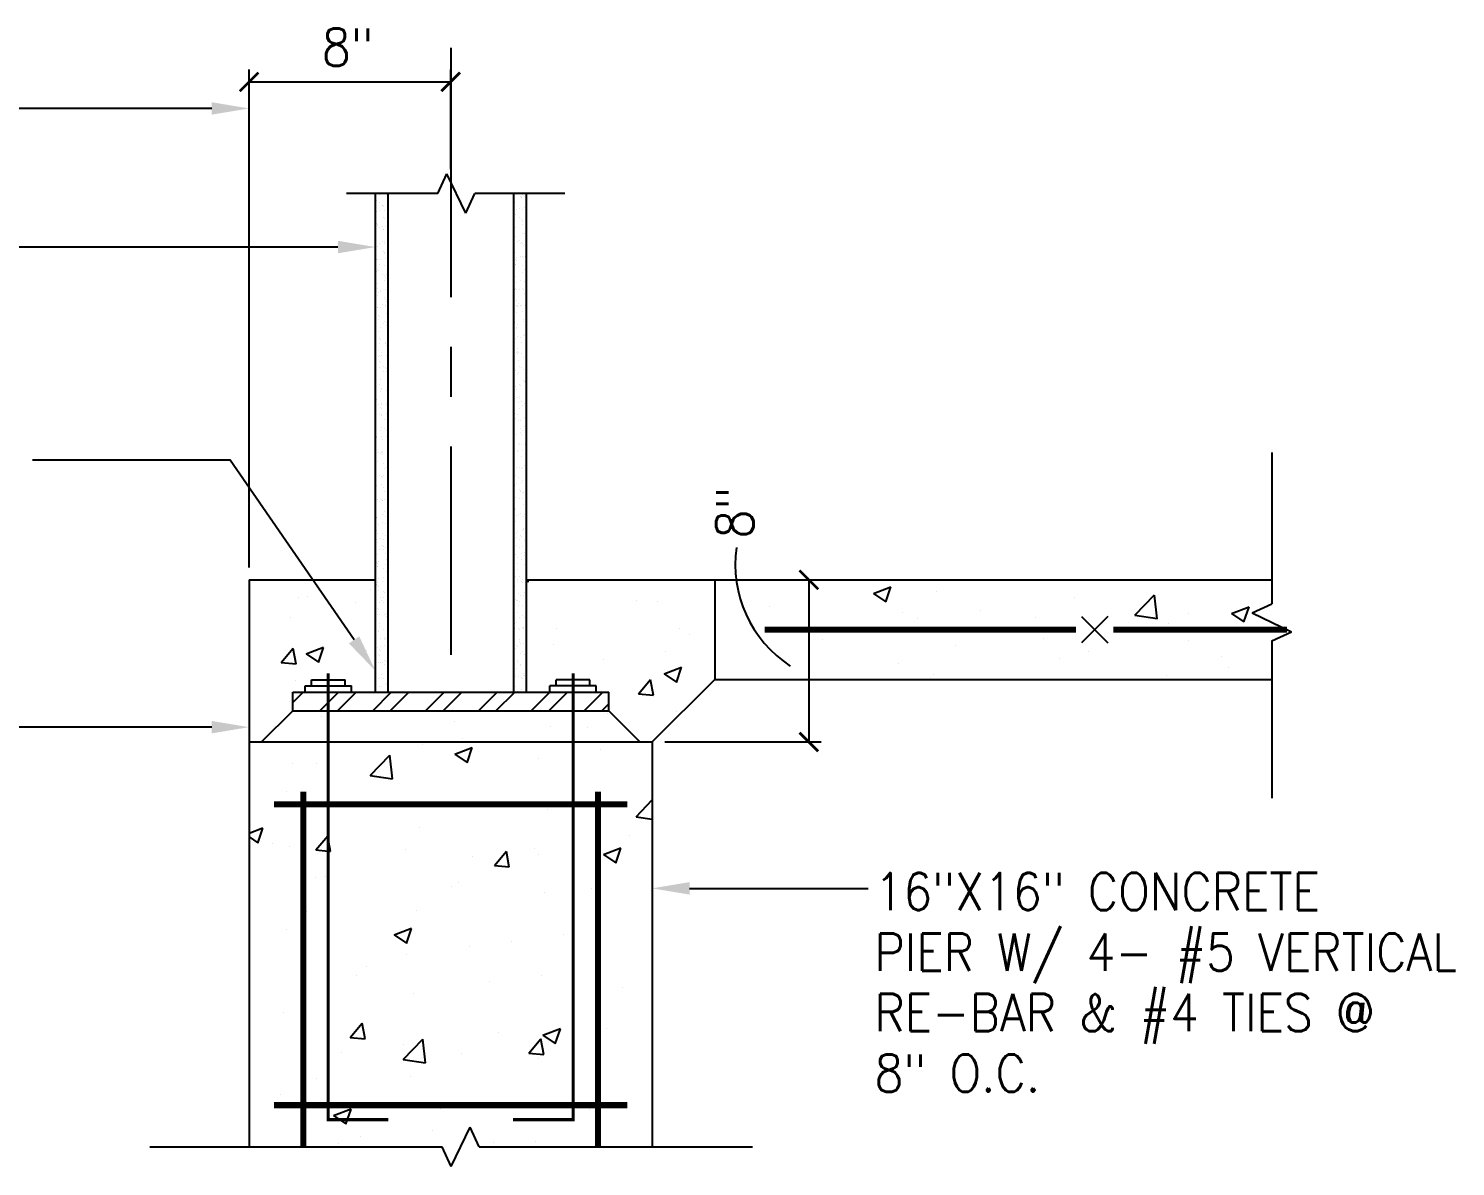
# Model space of a CAD drawing. Extents: x 10 to 698, y 9 to 300.
# Drawn here: x 496.615 to 500.195, y 16.319 to 19.173 of the extents above; entities that cross this region are included whole.
import ezdxf

# ---------------------------------------------------------------- set-up
doc = ezdxf.new("R2010")
doc.units = 0
doc.header["$LTSCALE"] = 0.5
doc.header["$MEASUREMENT"] = 0
doc.linetypes.add('CENTER', pattern=[2, 1.25, -0.25, 0.25, -0.25])
doc.layers.get('0').update_dxf_attribs({"linetype": 'CONTINUOUS'})
doc.layers.get('DEFPOINTS').update_dxf_attribs({"linetype": 'CONTINUOUS'})
for name, color, linetype in [('A-ANNO-DIMS', 7, 'CONTINUOUS'), ('A-ANNO-NOTE', 7, 'CONTINUOUS'), ('A-ANNO-NOTE-FINE', 8, 'CONTINUOUS'), ('A-ANNO-SYMB', 7, 'CONTINUOUS'), ('A-DETL-MBND', 2, 'CONTINUOUS'), ('A-DETL-MCUT', 2, 'CONTINUOUS'), ('A-DETL-PATT', 8, 'CONTINUOUS')]:
    doc.layers.add(name, color=color, linetype=linetype)
doc.styles.add('NOTE', font='romans.shx', dxfattribs={"width": 0.9})
doc.dimstyles.new('A1-1', dxfattribs={"dimtxt": 0.09375, "dimasz": 0.046875, "dimexe": 0.03125, "dimexo": 0.03125, "dimgap": 0.03125, "dimtad": 1, "dimdec": 8, "dimzin": 3, "dimdsep": 46, "dimlunit": 4, "dimtxsty": 'Standard', "dimblk1": 'ARCHTICK', "dimblk2": 'ARCHTICK', "dimsah": 1, "dimcen": 0.09375, "dimclrd": 256, "dimclre": 256, "dimclrt": 256, "dimadec": 0, "dimazin": 0, "dimtfac": 1, "dimtdec": 8, "dimtmove": 2, "dimatfit": 3, "dimldrblk": 'ARCHTICK', "dimfxl": 0, "dimtolj": 1, "dimtzin": 3, "dimarcsym": 0})

# ---------------------------------------------------------------- blocks, each defined once
blk = doc.blocks.new('*X332')
at = {"color": 0}
for p, q in [((497.278, 17.4819), (497.3046, 17.5084)), ((497.3673, 17.4828), (497.3929, 17.5084)), ((497.3903, 17.4615), (497.4371, 17.5084)), ((497.4787, 17.4615), (497.5255, 17.5084)), ((497.5228, 17.4615), (497.5697, 17.5084)), ((497.6112, 17.4615), (497.6581, 17.5084)), ((497.6744, 17.4805), (497.7023, 17.5084)), ((497.7438, 17.4615), (497.7907, 17.5084)), ((497.788, 17.4615), (497.8349, 17.5084)), ((497.8764, 17.4615), (497.9233, 17.5084)), ((497.9206, 17.4615), (497.9675, 17.5084)), ((498.009, 17.4615), (498.0559, 17.5084)), ((497.3461, 17.4615), (497.3673, 17.4828)), ((497.6554, 17.4615), (497.6744, 17.4805)), ((498.0532, 17.4615), (498.0707, 17.4791))]:
    blk.add_line(p, q, dxfattribs=at)
blk = doc.blocks.new('*X331')
at = {"color": 0}
for p, q in [((497.8679, 17.7846), (497.8698, 17.7902)), ((497.4743, 17.7658), (497.4743, 17.7658)), ((497.8634, 17.7881), (497.8679, 17.785)), ((498.735, 17.7559), (498.7788, 17.7727)), ((498.735, 17.7559), (498.7661, 17.7349)), ((498.7661, 17.7346), (498.7788, 17.7723)), ((498.8928, 17.76), (498.8928, 17.76)), ((497.2937, 17.7463), (497.2937, 17.7463)), ((497.3146, 17.7489), (497.3146, 17.7489)), ((497.4345, 17.7322), (497.4345, 17.7322)), ((498.1415, 17.7376), (498.1415, 17.7376)), ((498.1934, 17.7368), (498.1934, 17.7368)), ((498.4752, 17.7235), (498.4752, 17.7235)), ((499.239, 17.7449), (499.239, 17.7449)), ((499.3909, 17.7015), (499.4396, 17.7523)), ((499.4465, 17.6926), (499.4396, 17.7519)), ((499.6332, 17.7059), (499.677, 17.7227)), ((499.6643, 17.6845), (499.677, 17.7223)), ((497.2724, 17.696), (497.2724, 17.696)), ((498.5719, 17.716), (498.5719, 17.716)), ((498.8088, 17.7094), (498.8088, 17.7094)), ((498.8459, 17.6931), (498.8459, 17.6931)), ((499.0023, 17.7137), (499.0023, 17.7137)), ((499.1424, 17.6954), (499.1424, 17.6954)), ((499.3909, 17.7015), (499.4465, 17.6929)), ((499.5255, 17.7058), (499.5255, 17.7058)), ((499.6332, 17.7059), (499.6643, 17.6849)), ((497.9397, 17.6678), (497.9397, 17.6678)), ((498.2473, 17.6691), (498.2473, 17.6691)), ((498.2733, 17.6537), (498.2733, 17.6537)), ((499.4761, 17.6813), (499.4761, 17.6813)), ((497.249, 17.5827), (497.2792, 17.6186)), ((497.2864, 17.579), (497.2792, 17.6182)), ((497.3117, 17.6044), (497.3554, 17.6212)), ((497.3428, 17.583), (497.3555, 17.6208)), ((497.4644, 17.6117), (497.4644, 17.6117)), ((497.9316, 17.6291), (497.9316, 17.6291)), ((498.2144, 17.61), (498.2144, 17.61)), ((498.4511, 17.6412), (498.4511, 17.6412)), ((498.6069, 17.6396), (498.6069, 17.6396)), ((498.9406, 17.6255), (498.9406, 17.6255)), ((499.161, 17.6432), (499.161, 17.6432)), ((499.2742, 17.6114), (499.2742, 17.6114)), ((499.5255, 17.6388), (499.5255, 17.6388)), ((497.249, 17.5827), (497.2864, 17.5794)), ((497.3117, 17.6044), (497.3428, 17.5834)), ((498.058, 17.5894), (498.058, 17.5894)), ((498.7965, 17.5806), (498.7965, 17.5806)), ((499.2009, 17.592), (499.2009, 17.592)), ((499.6079, 17.5973), (499.6079, 17.5973)), ((498.1456, 17.5042), (498.1757, 17.5401)), ((498.183, 17.5006), (498.1757, 17.5397)), ((498.2099, 17.5543), (498.2537, 17.5711)), ((498.2099, 17.5543), (498.241, 17.5334)), ((498.241, 17.533), (498.2537, 17.5707)), ((498.8852, 17.552), (498.8852, 17.552)), ((499.4693, 17.5504), (499.4693, 17.5504)), ((499.6258, 17.571), (499.6258, 17.571)), ((497.2861, 17.5383), (497.2861, 17.5383)), ((498.1456, 17.5042), (498.183, 17.5009)), ((497.2701, 17.4857), (497.2701, 17.4857)), ((497.3499, 17.4481), (497.3499, 17.4481)), ((497.6835, 17.434), (497.6835, 17.434)), ((498.0676, 17.4555), (498.0676, 17.4555)), ((498.2397, 17.4611), (498.2397, 17.4611)), ((497.924, 17.4211), (497.924, 17.4211)), ((498.0172, 17.4199), (498.0172, 17.4199)), ((497.6031, 17.3771), (497.6031, 17.3771)), ((497.6848, 17.3528), (497.7285, 17.3695)), ((497.7031, 17.3929), (497.7031, 17.3929)), ((497.7159, 17.3314), (497.7285, 17.3692)), ((498.05, 17.3635), (498.05, 17.3635)), ((497.2785, 17.3302), (497.2785, 17.3302)), ((497.3386, 17.3304), (497.3386, 17.3304)), ((497.4727, 17.2996), (497.5214, 17.3503)), ((497.5283, 17.2907), (497.5214, 17.35)), ((497.6848, 17.3528), (497.7158, 17.3318)), ((497.8936, 17.3429), (497.8936, 17.3429)), ((497.4727, 17.2996), (497.5283, 17.291)), ((497.4988, 17.2909), (497.4988, 17.2909)), ((497.2621, 17.2598), (497.2621, 17.2598)), ((498.1397, 17.1961), (498.1801, 17.2382)), ((497.9164, 17.213), (497.9164, 17.213)), ((498.1397, 17.1961), (498.1801, 17.1899)), ((497.1686, 17.1546), (497.2034, 17.168)), ((497.1686, 17.1451), (497.1907, 17.1302)), ((497.1907, 17.1298), (497.2034, 17.1676)), ((497.3358, 17.1125), (497.3659, 17.1484)), ((497.3673, 17.1405), (497.3659, 17.1481)), ((497.5955, 17.169), (497.5955, 17.169)), ((498.1223, 17.1482), (498.1223, 17.1482)), ((497.2282, 17.1288), (497.2282, 17.1288)), ((497.2709, 17.1221), (497.2709, 17.1221)), ((497.3358, 17.1125), (497.3673, 17.1098)), ((497.3731, 17.1089), (497.3673, 17.1405)), ((497.3673, 17.1098), (497.3731, 17.1093)), ((497.5618, 17.1147), (497.5618, 17.1147)), ((497.784, 17.0733), (497.8142, 17.1092)), ((497.8856, 17.117), (497.8856, 17.117)), ((498.0578, 17.1011), (498.1016, 17.1179)), ((498.0889, 17.0798), (498.1016, 17.1175)), ((497.7291, 17.0964), (497.7291, 17.0964)), ((497.784, 17.0733), (497.8214, 17.07)), ((497.8214, 17.0697), (497.8142, 17.1088)), ((497.8955, 17.1006), (497.8955, 17.1006)), ((498.0418, 17.0826), (498.0418, 17.0826)), ((498.0578, 17.1011), (498.0889, 17.0801)), ((497.3344, 17.0444), (497.3344, 17.0444)), ((497.36, 17.0448), (497.36, 17.0448)), ((497.6773, 17.02), (497.6773, 17.02)), ((497.6936, 17.0307), (497.6936, 17.0307)), ((497.9088, 17.005), (497.9088, 17.005)), ((498.0273, 17.0166), (498.0273, 17.0166)), ((497.3128, 16.9575), (497.3128, 16.9575)), ((497.5879, 16.961), (497.5879, 16.961)), ((497.2633, 16.9141), (497.2633, 16.9141)), ((497.5327, 16.8995), (497.5764, 16.9163)), ((497.5327, 16.8995), (497.5638, 16.8786)), ((497.5638, 16.8782), (497.5765, 16.9159)), ((497.9579, 16.9016), (497.9579, 16.9016)), ((497.7212, 16.8705), (497.7212, 16.8705)), ((497.827, 16.8828), (497.827, 16.8828)), ((497.5647, 16.8499), (497.5647, 16.8499)), ((497.17, 16.7979), (497.17, 16.7979)), ((497.4375, 16.797), (497.4375, 16.797)), ((497.4625, 16.8202), (497.4625, 16.8202)), ((497.9012, 16.7969), (497.9012, 16.7969)), ((497.5803, 16.7529), (497.5803, 16.7529)), ((497.7711, 16.7829), (497.7711, 16.7829)), ((498.1048, 16.7688), (498.1048, 16.7688)), ((497.2557, 16.706), (497.2557, 16.706)), ((497.4225, 16.6424), (497.4526, 16.6783)), ((497.4598, 16.6388), (497.4526, 16.6779)), ((497.7935, 16.6551), (497.7935, 16.6551)), ((497.9057, 16.6479), (497.9495, 16.6647)), ((497.9057, 16.6479), (497.9368, 16.6269)), ((497.9368, 16.6265), (497.9495, 16.6643)), ((498.0657, 16.6641), (498.0657, 16.6641)), ((497.4225, 16.6424), (497.4598, 16.6391)), ((497.5555, 16.5873), (497.6042, 16.6381)), ((497.5568, 16.624), (497.5568, 16.624)), ((497.6111, 16.5784), (497.6042, 16.6377)), ((497.8708, 16.6032), (497.9009, 16.6391)), ((497.9081, 16.5995), (497.9009, 16.6387)), ((497.4003, 16.6034), (497.4003, 16.6034)), ((497.5555, 16.5873), (497.6111, 16.5787)), ((497.7012, 16.6015), (497.7012, 16.6015)), ((497.8708, 16.6032), (497.9081, 16.5999)), ((497.8936, 16.5888), (497.8936, 16.5888)), ((497.3367, 16.539), (497.3367, 16.539)), ((497.5727, 16.5448), (497.5727, 16.5448)), ((497.2481, 16.498), (497.2481, 16.498)), ((497.3158, 16.4776), (497.3158, 16.4776)), ((497.3806, 16.4463), (497.4244, 16.4631)), ((497.3806, 16.4463), (497.4117, 16.4253)), ((497.4117, 16.425), (497.4244, 16.4627)), ((497.6494, 16.4635), (497.6494, 16.4635)), ((497.9831, 16.4494), (497.9831, 16.4494)), ((498.0238, 16.4606), (498.0238, 16.4606)), ((497.4476, 16.3937), (497.4476, 16.3937)), ((497.6291, 16.4086), (497.6291, 16.4086)), ((497.3923, 16.3775), (497.3923, 16.3775)), ((497.7812, 16.3796), (497.7812, 16.3796)), ((497.886, 16.3808), (497.886, 16.3808))]:
    blk.add_line(p, q, dxfattribs=at)
blk = doc.blocks.new('_ARCHTICK')
at = {"color": 0, "linetype": 'ByBlock'}
blk.add_lwpolyline([(-0.5, -0.5, 0.15, 0.15, 0), (0.5, 0.5, 0.15, 0.15, 0)], format="xyseb", dxfattribs=at)
blk = doc.blocks.new('*D13')
at = {"linetype": 'ByBlock'}
for p, q in [((497.0593, 17.8214), (497.0593, 19.0704)), ((497.565, 18.8203), (497.565, 19.0704)), ((497.0593, 19.0392), (497.565, 19.0392))]:
    blk.add_line(p, q, dxfattribs=at)
at = {"layer": 'DEFPOINTS', "color": 0, "linetype": 'ByBlock'}
for p in [(497.565, 19.0392), (497.565, 18.789), (497.0593, 17.7902)]:
    blk.add_point(p, dxfattribs=at)
at = {"linetype": 'ByBlock', "xscale": 0.046875, "yscale": 0.046875, "zscale": 0.046875, "rotation": 180}
blk.add_blockref('_ARCHTICK', (497.0593, 19.0392), dxfattribs=at)
at = {"linetype": 'ByBlock', "xscale": 0.046875, "yscale": 0.046875, "zscale": 0.046875}
blk.add_blockref('_ARCHTICK', (497.565, 19.0392), dxfattribs=at)
at = {"linetype": 'ByBlock', "style": 'NOTE', "width": 0.9}
blk.add_text('8"', height=0.09375, dxfattribs=at).set_placement((497.2418, 19.0793))
blk = doc.blocks.new('*D14')
at = {"linetype": 'ByBlock'}
for p, q in [((498.2587, 17.7902), (498.4946, 17.7902)), ((498.4634, 17.7902), (498.4634, 17.3834)), ((498.1019, 17.3834), (498.4946, 17.3834))]:
    blk.add_line(p, q, dxfattribs=at)
at = {"layer": 'DEFPOINTS', "color": 0, "linetype": 'ByBlock'}
for p in [(498.2275, 17.7902), (498.0707, 17.3834), (498.4634, 17.3834)]:
    blk.add_point(p, dxfattribs=at)
at = {"linetype": 'ByBlock', "xscale": 0.046875, "yscale": 0.046875, "zscale": 0.046875}
for p, rotation in [((498.4634, 17.7902), 90), ((498.4634, 17.3834), 270)]:
    blk.add_blockref('_ARCHTICK', p, dxfattribs=dict(at, rotation=rotation))
at = {"linetype": 'ByBlock', "style": 'NOTE', "width": 0.9}
blk.add_text('8"', height=0.09375, rotation=90, dxfattribs=at).set_placement((498.3243, 17.8939))
blk = doc.blocks.new('*X262')
at = {"color": 0}
for p, q in [((497.495, 18.756), (497.495, 18.756)), ((497.5033, 18.759), (497.5033, 18.759)), ((497.513, 18.7561), (497.513, 18.7561)), ((497.5163, 18.7588), (497.5163, 18.7588)), ((497.8536, 18.7567), (497.8536, 18.7567)), ((497.4882, 18.7424), (497.4882, 18.7424)), ((497.4947, 18.7367), (497.4947, 18.7367)), ((497.5037, 18.7282), (497.5037, 18.7282)), ((497.5043, 18.7289), (497.5043, 18.7289)), ((497.5066, 18.7255), (497.5066, 18.7255)), ((497.8353, 18.7373), (497.8353, 18.7373)), ((497.8395, 18.7204), (497.8395, 18.7204)), ((497.8476, 18.7215), (497.8476, 18.7215)), ((497.8496, 18.7518), (497.8496, 18.7518)), ((497.8524, 18.7491), (497.8524, 18.7491)), ((497.8525, 18.7491), (497.8525, 18.7491)), ((497.8602, 18.7525), (497.8602, 18.7525)), ((497.8603, 18.7232), (497.8603, 18.7232)), ((497.4886, 18.7147), (497.4886, 18.7147)), ((497.4888, 18.6851), (497.4888, 18.6851)), ((497.4967, 18.7158), (497.4967, 18.7158)), ((497.5053, 18.6987), (497.5053, 18.6987)), ((497.5073, 18.6976), (497.5073, 18.6976)), ((497.5094, 18.7174), (497.5094, 18.7174)), ((497.8323, 18.7028), (497.8323, 18.7028)), ((497.8347, 18.7087), (497.8347, 18.7087)), ((497.8375, 18.7061), (497.8375, 18.7061)), ((497.8479, 18.6982), (497.8479, 18.6982)), ((497.8511, 18.6936), (497.8511, 18.6936)), ((497.8534, 18.7189), (497.8534, 18.7189)), ((497.8544, 18.6888), (497.8544, 18.6888)), ((497.4861, 18.6532), (497.4861, 18.6532)), ((497.4896, 18.6778), (497.4896, 18.6778)), ((497.4917, 18.6825), (497.4917, 18.6825)), ((497.4962, 18.6736), (497.4962, 18.6736)), ((497.503, 18.6761), (497.503, 18.6761)), ((497.5053, 18.67), (497.5053, 18.67)), ((497.5063, 18.6686), (497.5063, 18.6686)), ((497.5111, 18.6772), (497.5111, 18.6772)), ((497.8327, 18.6791), (497.8327, 18.6791)), ((497.8333, 18.6727), (497.8333, 18.6727)), ((497.8362, 18.6506), (497.8362, 18.6506)), ((497.8368, 18.6742), (497.8368, 18.6742)), ((497.8539, 18.6819), (497.8539, 18.6819)), ((497.8553, 18.6587), (497.8553, 18.6587)), ((497.8605, 18.6591), (497.8605, 18.6591)), ((497.862, 18.6829), (497.862, 18.6829)), ((497.4871, 18.6231), (497.4871, 18.6231)), ((497.4903, 18.627), (497.4903, 18.627)), ((497.4962, 18.6348), (497.4962, 18.6348)), ((497.5022, 18.6386), (497.5022, 18.6386)), ((497.5059, 18.6127), (497.5059, 18.6127)), ((497.5073, 18.6385), (497.5073, 18.6385)), ((497.5088, 18.6344), (497.5088, 18.6344)), ((497.8343, 18.6426), (497.8343, 18.6426)), ((497.8344, 18.6388), (497.8344, 18.6388)), ((497.8353, 18.6125), (497.8353, 18.6125)), ((497.8428, 18.6393), (497.8428, 18.6393)), ((497.8471, 18.6405), (497.8471, 18.6405)), ((497.8494, 18.6351), (497.8494, 18.6351)), ((497.8517, 18.6363), (497.8517, 18.6363)), ((497.8546, 18.6337), (497.8546, 18.6337)), ((497.8563, 18.6286), (497.8563, 18.6286)), ((497.4881, 18.593), (497.4881, 18.593)), ((497.4898, 18.5935), (497.4898, 18.5935)), ((497.4965, 18.5801), (497.4965, 18.5801)), ((497.4979, 18.5945), (497.4979, 18.5945)), ((497.5082, 18.6084), (497.5082, 18.6084)), ((497.5087, 18.6101), (497.5087, 18.6101)), ((497.5092, 18.5783), (497.5092, 18.5783)), ((497.5106, 18.5962), (497.5106, 18.5962)), ((497.5148, 18.5995), (497.5148, 18.5995)), ((497.8362, 18.5823), (497.8362, 18.5823)), ((497.8368, 18.5932), (497.8368, 18.5932)), ((497.8371, 18.5807), (497.8371, 18.5807)), ((497.8397, 18.5906), (497.8397, 18.5906)), ((497.8406, 18.5992), (497.8406, 18.5992)), ((497.8488, 18.6003), (497.8488, 18.6003)), ((497.8533, 18.5781), (497.8533, 18.5781)), ((497.8554, 18.6001), (497.8554, 18.6001)), ((497.8573, 18.5985), (497.8573, 18.5985)), ((497.8615, 18.602), (497.8615, 18.602)), ((497.862, 18.5959), (497.862, 18.5959)), ((497.4854, 18.5561), (497.4854, 18.5561)), ((497.4891, 18.5629), (497.4891, 18.5629)), ((497.4909, 18.5696), (497.4909, 18.5696)), ((497.4938, 18.567), (497.4938, 18.567)), ((497.5042, 18.5549), (497.5042, 18.5549)), ((497.5074, 18.5546), (497.5074, 18.5546)), ((497.5091, 18.541), (497.5091, 18.541)), ((497.5102, 18.5482), (497.5102, 18.5482)), ((497.5123, 18.556), (497.5123, 18.556)), ((497.8338, 18.5579), (497.8338, 18.5579)), ((497.8372, 18.5522), (497.8372, 18.5522)), ((497.8497, 18.5416), (497.8497, 18.5416)), ((497.855, 18.5607), (497.855, 18.5607)), ((497.8583, 18.5684), (497.8583, 18.5684)), ((497.8632, 18.5617), (497.8632, 18.5617)), ((497.4901, 18.5328), (497.4901, 18.5328)), ((497.4914, 18.5212), (497.4914, 18.5212)), ((497.4924, 18.5115), (497.4924, 18.5115)), ((497.4974, 18.5136), (497.4974, 18.5136)), ((497.498, 18.517), (497.498, 18.517)), ((497.5112, 18.5181), (497.5112, 18.5181)), ((497.8355, 18.5176), (497.8355, 18.5176)), ((497.8382, 18.5221), (497.8382, 18.5221)), ((497.8383, 18.5351), (497.8383, 18.5351)), ((497.8386, 18.5176), (497.8386, 18.5176)), ((497.8482, 18.5193), (497.8482, 18.5193)), ((497.8539, 18.5208), (497.8539, 18.5208)), ((497.8568, 18.5182), (497.8568, 18.5182)), ((497.8593, 18.5383), (497.8593, 18.5383)), ((497.8603, 18.5082), (497.8603, 18.5082)), ((497.4909, 18.4723), (497.4909, 18.4723)), ((497.4911, 18.5026), (497.4911, 18.5026)), ((497.492, 18.4725), (497.492, 18.4725)), ((497.4991, 18.4733), (497.4991, 18.4733)), ((497.504, 18.482), (497.504, 18.482)), ((497.508, 18.4972), (497.508, 18.4972)), ((497.5106, 18.4778), (497.5106, 18.4778)), ((497.5109, 18.4946), (497.5109, 18.4946)), ((497.5118, 18.475), (497.5118, 18.475)), ((497.5122, 18.488), (497.5122, 18.488)), ((497.8389, 18.4778), (497.8389, 18.4778)), ((497.8392, 18.492), (497.8392, 18.492)), ((497.8418, 18.478), (497.8418, 18.478)), ((497.8418, 18.4751), (497.8418, 18.4751)), ((497.8446, 18.4827), (497.8446, 18.4827)), ((497.8499, 18.4791), (497.8499, 18.4791)), ((497.8512, 18.4785), (497.8512, 18.4785)), ((497.8613, 18.4781), (497.8613, 18.4781)), ((497.8623, 18.5025), (497.8623, 18.5025)), ((497.8626, 18.4807), (497.8626, 18.4807)), ((497.4857, 18.4626), (497.4857, 18.4626)), ((497.493, 18.4424), (497.493, 18.4424)), ((497.4931, 18.4542), (497.4931, 18.4542)), ((497.4959, 18.4515), (497.4959, 18.4515)), ((497.5053, 18.4337), (497.5053, 18.4337)), ((497.5095, 18.4391), (497.5095, 18.4391)), ((497.5132, 18.4579), (497.5132, 18.4579)), ((497.5135, 18.4348), (497.5135, 18.4348)), ((497.835, 18.4366), (497.835, 18.4366)), ((497.8402, 18.4619), (497.8402, 18.4619)), ((497.8554, 18.4627), (497.8554, 18.4627)), ((497.8562, 18.4394), (497.8562, 18.4394)), ((497.8573, 18.4435), (497.8573, 18.4435)), ((497.8622, 18.448), (497.8622, 18.448)), ((497.4872, 18.3995), (497.4872, 18.3995)), ((497.494, 18.4123), (497.494, 18.4123)), ((497.4983, 18.4235), (497.4983, 18.4235)), ((497.5142, 18.4278), (497.5142, 18.4278)), ((497.5151, 18.3977), (497.5151, 18.3977)), ((497.8389, 18.4241), (497.8389, 18.4241)), ((497.8405, 18.4196), (497.8405, 18.4196)), ((497.8412, 18.4318), (497.8412, 18.4318)), ((497.8421, 18.4017), (497.8421, 18.4017)), ((497.8494, 18.3981), (497.8494, 18.3981)), ((497.856, 18.4054), (497.856, 18.4054)), ((497.8589, 18.4027), (497.8589, 18.4027)), ((497.8632, 18.4179), (497.8632, 18.4179)), ((497.4858, 18.3907), (497.4858, 18.3907)), ((497.4932, 18.3646), (497.4932, 18.3646)), ((497.4946, 18.396), (497.4946, 18.396)), ((497.495, 18.3822), (497.495, 18.3822)), ((497.4985, 18.3923), (497.4985, 18.3923)), ((497.5101, 18.3818), (497.5101, 18.3818)), ((497.5109, 18.3844), (497.5109, 18.3844)), ((497.513, 18.3791), (497.513, 18.3791)), ((497.5161, 18.3676), (497.5161, 18.3676)), ((497.8338, 18.3652), (497.8338, 18.3652)), ((497.8367, 18.3964), (497.8367, 18.3964)), ((497.8411, 18.3623), (497.8411, 18.3623)), ((497.8431, 18.3716), (497.8431, 18.3716)), ((497.8515, 18.385), (497.8515, 18.385)), ((497.4921, 18.351), (497.4921, 18.351)), ((497.4952, 18.3387), (497.4952, 18.3387)), ((497.496, 18.3521), (497.496, 18.3521)), ((497.4981, 18.3361), (497.4981, 18.3361)), ((497.4998, 18.3604), (497.4998, 18.3604)), ((497.5002, 18.3521), (497.5002, 18.3521)), ((497.5129, 18.3538), (497.5129, 18.3538)), ((497.8404, 18.361), (497.8404, 18.361)), ((497.843, 18.3568), (497.843, 18.3568)), ((497.8439, 18.3597), (497.8439, 18.3597)), ((497.8441, 18.3415), (497.8441, 18.3415)), ((497.8465, 18.3261), (497.8465, 18.3261)), ((497.8511, 18.3579), (497.8511, 18.3579)), ((497.8575, 18.3472), (497.8575, 18.3472)), ((497.4875, 18.3061), (497.4875, 18.3061)), ((497.497, 18.322), (497.497, 18.322)), ((497.4979, 18.2919), (497.4979, 18.2919)), ((497.5058, 18.3254), (497.5058, 18.3254)), ((497.5065, 18.3125), (497.5065, 18.3125)), ((497.5117, 18.3236), (497.5117, 18.3236)), ((497.5124, 18.3213), (497.5124, 18.3213)), ((497.5146, 18.3136), (497.5146, 18.3136)), ((497.8361, 18.3154), (497.8361, 18.3154)), ((497.8426, 18.3042), (497.8426, 18.3042)), ((497.8451, 18.3114), (497.8451, 18.3114)), ((497.853, 18.3219), (497.853, 18.3219)), ((497.8574, 18.3182), (497.8574, 18.3182)), ((497.487, 18.2695), (497.487, 18.2695)), ((497.4967, 18.2806), (497.4967, 18.2806)), ((497.4989, 18.2618), (497.4989, 18.2618)), ((497.4997, 18.2711), (497.4997, 18.2711)), ((497.5001, 18.2669), (497.5001, 18.2669)), ((497.5123, 18.2663), (497.5123, 18.2663)), ((497.5151, 18.2637), (497.5151, 18.2637)), ((497.8378, 18.2752), (497.8378, 18.2752)), ((497.8407, 18.2675), (497.8407, 18.2675)), ((497.8461, 18.2813), (497.8461, 18.2813)), ((497.8505, 18.2769), (497.8505, 18.2769)), ((497.8581, 18.2899), (497.8581, 18.2899)), ((497.8591, 18.2869), (497.8591, 18.2869)), ((497.861, 18.2873), (497.861, 18.2873)), ((497.489, 18.2429), (497.489, 18.2429)), ((497.4932, 18.2298), (497.4932, 18.2298)), ((497.4973, 18.2233), (497.4973, 18.2233)), ((497.4999, 18.2317), (497.4999, 18.2317)), ((497.5002, 18.2206), (497.5002, 18.2206)), ((497.5014, 18.2309), (497.5014, 18.2309)), ((497.5127, 18.2278), (497.5127, 18.2278)), ((497.5141, 18.2326), (497.5141, 18.2326)), ((497.8432, 18.2468), (497.8432, 18.2468)), ((497.8441, 18.2356), (497.8441, 18.2356)), ((497.8461, 18.2442), (497.8461, 18.2442)), ((497.8471, 18.2512), (497.8471, 18.2512)), ((497.8481, 18.2211), (497.8481, 18.2211)), ((497.8523, 18.2366), (497.8523, 18.2366)), ((497.8533, 18.2284), (497.8533, 18.2284)), ((497.8597, 18.2317), (497.8597, 18.2317)), ((497.4864, 18.1885), (497.4864, 18.1885)), ((497.495, 18.208), (497.495, 18.208)), ((497.5009, 18.2016), (497.5009, 18.2016)), ((497.5016, 18.2038), (497.5016, 18.2038)), ((497.5076, 18.1913), (497.5076, 18.1913)), ((497.5138, 18.2082), (497.5138, 18.2082)), ((497.5158, 18.1923), (497.5158, 18.1923)), ((497.8357, 18.2086), (497.8357, 18.2086)), ((497.8373, 18.1942), (497.8373, 18.1942)), ((497.8422, 18.2044), (497.8422, 18.2044)), ((497.8447, 18.1887), (497.8447, 18.1887)), ((497.849, 18.191), (497.849, 18.191)), ((497.8585, 18.197), (497.8585, 18.197)), ((497.4881, 18.1482), (497.4881, 18.1482)), ((497.4893, 18.1495), (497.4893, 18.1495)), ((497.4989, 18.1651), (497.4989, 18.1651)), ((497.5008, 18.1499), (497.5008, 18.1499)), ((497.5019, 18.1715), (497.5019, 18.1715)), ((497.5077, 18.1689), (497.5077, 18.1689)), ((497.5143, 18.1647), (497.5143, 18.1647)), ((497.5144, 18.1508), (497.5144, 18.1508)), ((497.839, 18.154), (497.839, 18.154)), ((497.8483, 18.1695), (497.8483, 18.1695)), ((497.85, 18.1609), (497.85, 18.1609)), ((497.8517, 18.1557), (497.8517, 18.1557)), ((497.8549, 18.1653), (497.8549, 18.1653)), ((497.8603, 18.1744), (497.8603, 18.1744)), ((497.8632, 18.1718), (497.8632, 18.1718)), ((497.5029, 18.1414), (497.5029, 18.1414)), ((497.5038, 18.1113), (497.5038, 18.1113)), ((497.5152, 18.1114), (497.5152, 18.1114)), ((497.8322, 18.1163), (497.8322, 18.1163)), ((497.8453, 18.1314), (497.8453, 18.1314)), ((497.8453, 18.1144), (497.8453, 18.1144)), ((497.8482, 18.1287), (497.8482, 18.1287)), ((497.851, 18.1307), (497.851, 18.1307)), ((497.8534, 18.1154), (497.8534, 18.1154)), ((497.8609, 18.1303), (497.8609, 18.1303)), ((497.8618, 18.1163), (497.8618, 18.1163)), ((497.4908, 18.0863), (497.4908, 18.0863)), ((497.4944, 18.1086), (497.4944, 18.1086)), ((497.4995, 18.1078), (497.4995, 18.1078)), ((497.5019, 18.1103), (497.5019, 18.1103)), ((497.5023, 18.1051), (497.5023, 18.1051)), ((497.5025, 18.1097), (497.5025, 18.1097)), ((497.5048, 18.0812), (497.5048, 18.0812)), ((497.5159, 18.0927), (497.5159, 18.0927)), ((497.8331, 18.0862), (497.8331, 18.0862)), ((497.8333, 18.0857), (497.8333, 18.0857)), ((497.8425, 18.1109), (497.8425, 18.1109)), ((497.852, 18.1006), (497.852, 18.1006)), ((497.8597, 18.0758), (497.8597, 18.0758)), ((497.4874, 18.0621), (497.4874, 18.0621)), ((497.4876, 18.0673), (497.4876, 18.0673)), ((497.4969, 18.0514), (497.4969, 18.0514)), ((497.501, 18.0496), (497.501, 18.0496)), ((497.5035, 18.0472), (497.5035, 18.0472)), ((497.5058, 18.051), (497.5058, 18.051)), ((497.5088, 18.0701), (497.5088, 18.0701)), ((497.5146, 18.0712), (497.5146, 18.0712)), ((497.8341, 18.0561), (497.8341, 18.0561)), ((497.8375, 18.052), (497.8375, 18.052)), ((497.8385, 18.073), (497.8385, 18.073)), ((497.8441, 18.0478), (497.8441, 18.0478)), ((497.8469, 18.0732), (497.8469, 18.0732)), ((497.853, 18.0705), (497.853, 18.0705)), ((497.854, 18.0404), (497.854, 18.0404)), ((497.8552, 18.0718), (497.8552, 18.0718)), ((497.8624, 18.059), (497.8624, 18.059)), ((497.4857, 18.0048), (497.4857, 18.0048)), ((497.486, 18.0066), (497.486, 18.0066)), ((497.4893, 18.027), (497.4893, 18.027)), ((497.502, 18.0287), (497.502, 18.0287)), ((497.5068, 18.0209), (497.5068, 18.0209)), ((497.5095, 18.0123), (497.5095, 18.0123)), ((497.5161, 18.0081), (497.5161, 18.0081)), ((497.5165, 18.0354), (497.5165, 18.0354)), ((497.8351, 18.026), (497.8351, 18.026)), ((497.8402, 18.0328), (497.8402, 18.0328)), ((497.8475, 18.0159), (497.8475, 18.0159)), ((497.8501, 18.0129), (497.8501, 18.0129)), ((497.8503, 18.0133), (497.8503, 18.0133)), ((497.8529, 18.0344), (497.8529, 18.0344)), ((497.8549, 18.0103), (497.8549, 18.0103)), ((497.8567, 18.0087), (497.8567, 18.0087)), ((497.4867, 17.9747), (497.4867, 17.9747)), ((497.4911, 17.9929), (497.4911, 17.9929)), ((497.4956, 17.9874), (497.4956, 17.9874)), ((497.5016, 17.9923), (497.5016, 17.9923)), ((497.5037, 17.9885), (497.5037, 17.9885)), ((497.5045, 17.9897), (497.5045, 17.9897)), ((497.5078, 17.9908), (497.5078, 17.9908)), ((497.5164, 17.9901), (497.5164, 17.9901)), ((497.8325, 17.9729), (497.8325, 17.9729)), ((497.8354, 17.9702), (497.8354, 17.9702)), ((497.8361, 17.9959), (497.8361, 17.9959)), ((497.8464, 17.9931), (497.8464, 17.9931)), ((497.8546, 17.9942), (497.8546, 17.9942)), ((497.8559, 17.9802), (497.8559, 17.9802)), ((497.8627, 17.9738), (497.8627, 17.9738)), ((497.4861, 17.9339), (497.4861, 17.9339)), ((497.4866, 17.9493), (497.4866, 17.9493)), ((497.4877, 17.9446), (497.4877, 17.9446)), ((497.4887, 17.946), (497.4887, 17.946)), ((497.4895, 17.9466), (497.4895, 17.9466)), ((497.5031, 17.9342), (497.5031, 17.9342)), ((497.5038, 17.9537), (497.5038, 17.9537)), ((497.5088, 17.9607), (497.5088, 17.9607)), ((497.51, 17.9488), (497.51, 17.9488)), ((497.8371, 17.9658), (497.8371, 17.9658)), ((497.8381, 17.9357), (497.8381, 17.9357)), ((497.8396, 17.9518), (497.8396, 17.9518)), ((497.8444, 17.9544), (497.8444, 17.9544)), ((497.849, 17.9578), (497.849, 17.9578)), ((497.8569, 17.9501), (497.8569, 17.9501)), ((497.8608, 17.9546), (497.8608, 17.9546)), ((497.4887, 17.9145), (497.4887, 17.9145)), ((497.4904, 17.9058), (497.4904, 17.9058)), ((497.4927, 17.9297), (497.4927, 17.9297)), ((497.5031, 17.9075), (497.5031, 17.9075)), ((497.5098, 17.9306), (497.5098, 17.9306)), ((497.5107, 17.9005), (497.5107, 17.9005)), ((497.5164, 17.9146), (497.5164, 17.9146)), ((497.8332, 17.9105), (497.8332, 17.9105)), ((497.8333, 17.9303), (497.8333, 17.9303)), ((497.8341, 17.9147), (497.8341, 17.9147)), ((497.8391, 17.9055), (497.8391, 17.9055)), ((497.8413, 17.9116), (497.8413, 17.9116)), ((497.8496, 17.9004), (497.8496, 17.9004)), ((497.8525, 17.8978), (497.8525, 17.8978)), ((497.854, 17.9132), (497.854, 17.9132)), ((497.857, 17.9152), (497.857, 17.9152)), ((497.8579, 17.92), (497.8579, 17.92)), ((497.4882, 17.8911), (497.4882, 17.8911)), ((497.4897, 17.8843), (497.4897, 17.8843)), ((497.4967, 17.8662), (497.4967, 17.8662)), ((497.4987, 17.8948), (497.4987, 17.8948)), ((497.5037, 17.8769), (497.5037, 17.8769)), ((497.5049, 17.8673), (497.5049, 17.8673)), ((497.5053, 17.8906), (497.5053, 17.8906)), ((497.5066, 17.8742), (497.5066, 17.8742)), ((497.5117, 17.8704), (497.5117, 17.8704)), ((497.8393, 17.8954), (497.8393, 17.8954)), ((497.84, 17.8754), (497.84, 17.8754)), ((497.8459, 17.8912), (497.8459, 17.8912)), ((497.8476, 17.8719), (497.8476, 17.8719)), ((497.8557, 17.873), (497.8557, 17.873)), ((497.8589, 17.8899), (497.8589, 17.8899)), ((497.4888, 17.8338), (497.4888, 17.8338)), ((497.4899, 17.8248), (497.4899, 17.8248)), ((497.4907, 17.8542), (497.4907, 17.8542)), ((497.4917, 17.8312), (497.4917, 17.8312)), ((497.493, 17.8363), (497.493, 17.8363)), ((497.5111, 17.8276), (497.5111, 17.8276)), ((497.5113, 17.8557), (497.5113, 17.8557)), ((497.5127, 17.8403), (497.5127, 17.8403)), ((497.8336, 17.8369), (497.8336, 17.8369)), ((497.8347, 17.8574), (497.8347, 17.8574)), ((497.8375, 17.8547), (497.8375, 17.8547)), ((497.8408, 17.8306), (497.8408, 17.8306)), ((497.841, 17.8453), (497.841, 17.8453)), ((497.8511, 17.8423), (497.8511, 17.8423)), ((497.8519, 17.8563), (497.8519, 17.8563)), ((497.8585, 17.8521), (497.8585, 17.8521)), ((497.8599, 17.8598), (497.8599, 17.8598)), ((497.8608, 17.8297), (497.8608, 17.8297)), ((497.862, 17.8334), (497.862, 17.8334)), ((497.4916, 17.8241), (497.4916, 17.8241)), ((497.4926, 17.794), (497.4926, 17.794)), ((497.5053, 17.8187), (497.5053, 17.8187)), ((497.5056, 17.7971), (497.5056, 17.7971)), ((497.5137, 17.8102), (497.5137, 17.8102)), ((497.8344, 17.7893), (497.8344, 17.7893)), ((497.8362, 17.7992), (497.8362, 17.7992)), ((497.842, 17.8152), (497.842, 17.8152)), ((497.8425, 17.7903), (497.8425, 17.7903)), ((497.8462, 17.7978), (497.8462, 17.7978)), ((497.8552, 17.792), (497.8552, 17.792)), ((497.8618, 17.7996), (497.8618, 17.7996)), ((497.4879, 17.7773), (497.4879, 17.7773)), ((497.4903, 17.7756), (497.4903, 17.7756)), ((497.4916, 17.7846), (497.4916, 17.7846)), ((497.4936, 17.7639), (497.4936, 17.7639)), ((497.4945, 17.7731), (497.4945, 17.7731)), ((497.5043, 17.7863), (497.5043, 17.7863)), ((497.5059, 17.7614), (497.5059, 17.7614)), ((497.5087, 17.7588), (497.5087, 17.7588)), ((497.5147, 17.7801), (497.5147, 17.7801)), ((497.8351, 17.7737), (497.8351, 17.7737)), ((497.843, 17.7851), (497.843, 17.7851)), ((497.844, 17.755), (497.844, 17.755)), ((497.8517, 17.785), (497.8517, 17.785)), ((497.8546, 17.7823), (497.8546, 17.7823)), ((497.8588, 17.7586), (497.8588, 17.7586)), ((497.8628, 17.7695), (497.8628, 17.7695)), ((497.4909, 17.7183), (497.4909, 17.7183)), ((497.4946, 17.7338), (497.4946, 17.7338)), ((497.4979, 17.745), (497.4979, 17.745)), ((497.5005, 17.7382), (497.5005, 17.7382)), ((497.506, 17.746), (497.506, 17.746)), ((497.5071, 17.734), (497.5071, 17.734)), ((497.5157, 17.75), (497.5157, 17.75)), ((497.8368, 17.7419), (497.8368, 17.7419)), ((497.8397, 17.7393), (497.8397, 17.7393)), ((497.8411, 17.7388), (497.8411, 17.7388)), ((497.845, 17.7249), (497.845, 17.7249)), ((497.8477, 17.7346), (497.8477, 17.7346)), ((497.8488, 17.7507), (497.8488, 17.7507)), ((497.8533, 17.7268), (497.8533, 17.7268)), ((497.8569, 17.7518), (497.8569, 17.7518)), ((497.4911, 17.7036), (497.4911, 17.7036)), ((497.4938, 17.7157), (497.4938, 17.7157)), ((497.4956, 17.7037), (497.4956, 17.7037)), ((497.5074, 17.7032), (497.5074, 17.7032)), ((497.5123, 17.7064), (497.5123, 17.7064)), ((497.5131, 17.6991), (497.5131, 17.6991)), ((497.8383, 17.6838), (497.8383, 17.6838)), ((497.8419, 17.7094), (497.8419, 17.7094)), ((497.8459, 17.6948), (497.8459, 17.6948)), ((497.8537, 17.6997), (497.8537, 17.6997)), ((497.8603, 17.6955), (497.8603, 17.6955)), ((497.8632, 17.7122), (497.8632, 17.7122)), ((497.4924, 17.6602), (497.4924, 17.6602)), ((497.4928, 17.6634), (497.4928, 17.6634)), ((497.4948, 17.6797), (497.4948, 17.6797)), ((497.4966, 17.6736), (497.4966, 17.6736)), ((497.5055, 17.6651), (497.5055, 17.6651)), ((497.508, 17.6459), (497.508, 17.6459)), ((497.8354, 17.6803), (497.8354, 17.6803)), ((497.8355, 17.6681), (497.8355, 17.6681)), ((497.8436, 17.6691), (497.8436, 17.6691)), ((497.8469, 17.6647), (497.8469, 17.6647)), ((497.8539, 17.6695), (497.8539, 17.6695)), ((497.8563, 17.6708), (497.8563, 17.6708)), ((497.8568, 17.6669), (497.8568, 17.6669)), ((497.4897, 17.6207), (497.4897, 17.6207)), ((497.4963, 17.6165), (497.4963, 17.6165)), ((497.4975, 17.6435), (497.4975, 17.6435)), ((497.4985, 17.6134), (497.4985, 17.6134)), ((497.499, 17.6238), (497.499, 17.6238)), ((497.5072, 17.6248), (497.5072, 17.6248)), ((497.5074, 17.6405), (497.5074, 17.6405)), ((497.5109, 17.6433), (497.5109, 17.6433)), ((497.8369, 17.6171), (497.8369, 17.6171)), ((497.8389, 17.6265), (497.8389, 17.6265)), ((497.8418, 17.6238), (497.8418, 17.6238)), ((497.8479, 17.6346), (497.8479, 17.6346)), ((497.848, 17.6412), (497.848, 17.6412)), ((497.8499, 17.6295), (497.8499, 17.6295)), ((497.8554, 17.6114), (497.8554, 17.6114)), ((497.858, 17.6306), (497.858, 17.6306)), ((497.4922, 17.5824), (497.4922, 17.5824)), ((497.4931, 17.6029), (497.4931, 17.6029)), ((497.4959, 17.6002), (497.4959, 17.6002)), ((497.4995, 17.5833), (497.4995, 17.5833)), ((497.5023, 17.5816), (497.5023, 17.5816)), ((497.5089, 17.5774), (497.5089, 17.5774)), ((497.5095, 17.5878), (497.5095, 17.5878)), ((497.5134, 17.5852), (497.5134, 17.5852)), ((497.8429, 17.5822), (497.8429, 17.5822)), ((497.8431, 17.5881), (497.8431, 17.5881)), ((497.8489, 17.6045), (497.8489, 17.6045)), ((497.8495, 17.578), (497.8495, 17.578)), ((497.8499, 17.5744), (497.8499, 17.5744)), ((497.8606, 17.602), (497.8606, 17.602)), ((497.4858, 17.5411), (497.4858, 17.5411)), ((497.4939, 17.5422), (497.4939, 17.5422)), ((497.4946, 17.5447), (497.4946, 17.5447)), ((497.5005, 17.5532), (497.5005, 17.5532)), ((497.5066, 17.5438), (497.5066, 17.5438)), ((497.5149, 17.5425), (497.5149, 17.5425)), ((497.8367, 17.5468), (497.8367, 17.5468)), ((497.8405, 17.5683), (497.8405, 17.5683)), ((497.8448, 17.5479), (497.8448, 17.5479)), ((497.8509, 17.5443), (497.8509, 17.5443)), ((497.8556, 17.5431), (497.8556, 17.5431)), ((497.856, 17.5541), (497.856, 17.5541)), ((497.8575, 17.5496), (497.8575, 17.5496)), ((497.8589, 17.5514), (497.8589, 17.5514)), ((497.8621, 17.5389), (497.8621, 17.5389)), ((497.4966, 17.5231), (497.4966, 17.5231)), ((497.5015, 17.5231), (497.5015, 17.5231)), ((497.5101, 17.5305), (497.5101, 17.5305)), ((497.513, 17.5278), (497.513, 17.5278)), ((497.8372, 17.5237), (497.8372, 17.5237)), ((497.8411, 17.511), (497.8411, 17.511)), ((497.8518, 17.5142), (497.8518, 17.5142)), ((497.8592, 17.5094), (497.8592, 17.5094))]:
    blk.add_line(p, q, dxfattribs=at)

msp = doc.modelspace()

# ---------------------------------------------------------------- linework, layer by layer
at = {"layer": 'A-ANNO-DIMS'}
msp.add_arc((498.69192935, 17.82830458), 0.30352726, 171.86027902, 236.92509212, dxfattribs=at)
at = {"layer": 'A-ANNO-NOTE'}
for p, q in [((497.07489884, 18.97266229), (496.52220618, 18.97266229)), ((497.39161225, 18.6249038), (496.52220618, 18.6249038)), ((497.07489884, 17.42063958), (496.52220618, 17.42063958)), ((498.27383002, 17.01625685), (498.72176389, 17.01625685))]:
    msp.add_line(p, q, dxfattribs=at)
at = {"layer": 'A-ANNO-NOTE', "flags": 128}
msp.add_lwpolyline([(497.43214722, 17.63950214), (497.12127118, 18.09039654), (496.62522711, 18.09039654)], dxfattribs=at)
at = {"layer": 'A-ANNO-NOTE', "linetype": 'Continuous', "extrusion": (0, 0, -1)}
for points in [[(-497.07489884, 18.98828729), (-497.16864884, 18.97266229), (-497.07489884, 18.95703729)], [(-497.39161225, 18.6405288), (-497.48536225, 18.6249038), (-497.39161225, 18.6092788)], [(-497.44501106, 17.64837131), (-497.48536225, 17.56231909), (-497.41928338, 17.63063297)], [(-497.07489884, 17.43626458), (-497.16864884, 17.42063958), (-497.07489884, 17.40501458)]]:
    msp.add_solid(points, dxfattribs=at)
at = {"layer": 'A-ANNO-NOTE', "linetype": 'Continuous', "extrusion": (-1.22461e-16, 1.22461e-16, -1)}
msp.add_solid([(-498.27383002, 17.00063185), (-498.18008002, 17.01625685), (-498.27383002, 17.03188185)], dxfattribs=at)
at = {"layer": 'A-ANNO-NOTE-FINE', "linetype": 'CENTER'}
msp.add_line((497.67436443, 19.12464878), (497.67436443, 17.60225208), dxfattribs=at)
at = {"layer": 'A-ANNO-SYMB'}
for p, q in [((497.6425065, 18.75939146), (497.66472328, 18.80884801)), ((497.71278441, 18.70993491), (497.66472328, 18.80884801)), ((497.6425065, 18.75939146), (497.41271461, 18.75939146)), ((497.71278441, 18.70993491), (497.73500119, 18.75939146)), ((497.96033614, 18.75939146), (497.73500119, 18.75939146)), ((499.73418569, 18.10928945), (499.73418569, 17.72983138)), ((499.68472914, 17.70761461), (499.73418569, 17.72983138)), ((499.68472914, 17.70761461), (499.78364224, 17.65955347)), ((499.73418569, 17.63733669), (499.78364224, 17.65955347)), ((499.73418569, 17.63733669), (499.73418569, 17.24288771)), ((497.67543967, 16.31865556), (497.72350081, 16.41756866)), ((497.74571759, 16.36811211), (497.72350081, 16.41756866)), ((496.91963604, 16.36811211), (497.6532229, 16.36811211)), ((497.67543967, 16.31865556), (497.6532229, 16.36811211)), ((497.74571759, 16.36811211), (498.431226, 16.36811211))]:
    msp.add_line(p, q, dxfattribs=at)
at = {"layer": 'A-DETL-MBND'}
for p, q in [((497.32489884, 17.53966148), (497.40969297, 17.53966148)), ((497.32489884, 17.52403648), (497.32489884, 17.53966148)), ((497.40969297, 17.52403648), (497.40969297, 17.53966148)), ((498.02383002, 17.53966148), (497.93903588, 17.53966148)), ((497.93903588, 17.52403648), (497.93903588, 17.53966148)), ((498.02383002, 17.52403648), (498.02383002, 17.53966148)), ((497.30927384, 17.52403648), (497.42531797, 17.52403648)), ((497.30927384, 17.50841148), (497.30927384, 17.52403648)), ((497.30927384, 17.50841148), (497.42531797, 17.50841148)), ((497.42531797, 17.50841148), (497.42531797, 17.52403648)), ((498.03945502, 17.52403648), (497.92341088, 17.52403648)), ((497.92341088, 17.50841148), (497.92341088, 17.52403648)), ((497.92341088, 17.50841148), (498.03945502, 17.50841148)), ((498.03945502, 17.50841148), (498.03945502, 17.52403648))]:
    msp.add_line(p, q, dxfattribs=at)
for points in [[(497.36729591, 17.55528648, 0.0078125, 0.0078125, 0), (497.36729591, 16.43602576, 0.0078125, 0.0078125, 0), (497.51777119, 16.43602576, 0.0078125, 0.0078125, 0)], [(497.98143295, 17.55528648, 0.0078125, 0.0078125, 0), (497.98143295, 16.43602576, 0.0078125, 0.0078125, 0), (497.83095767, 16.43602576, 0.0078125, 0.0078125, 0)]]:
    msp.add_lwpolyline(points, format="xyseb", dxfattribs=at)
at = {"layer": 'A-DETL-MCUT'}
for p, q in [((497.48536225, 18.75939146), (497.48536225, 17.50841148)), ((497.51661225, 18.75939146), (497.51661225, 17.50841148)), ((497.8321166, 18.75939146), (497.8321166, 17.50841148)), ((497.8633666, 18.75939146), (497.8633666, 17.50841148)), ((497.16864884, 17.79017199), (497.48536225, 17.79017199)), ((497.16864884, 17.79017199), (497.16864884, 16.36811211)), ((497.8633666, 17.79017199), (499.73418569, 17.79017199)), ((498.33684052, 17.79017199), (498.33684052, 17.54017199)), ((499.25681989, 17.69831762), (499.32311115, 17.63202636)), ((499.32311115, 17.69831762), (499.25681989, 17.63202636)), ((498.18008002, 17.38341148), (498.33684052, 17.54017199)), ((498.33684052, 17.54017199), (499.73418569, 17.54017199)), ((497.27802384, 17.50841148), (498.07070502, 17.50841148)), ((497.27802384, 17.46153648), (497.27802384, 17.50841148)), ((498.07070502, 17.46153648), (498.07070502, 17.50841148)), ((497.19989884, 17.38341148), (497.27802384, 17.46153648)), ((497.27802384, 17.46153648), (498.07070502, 17.46153648)), ((498.14883002, 17.38341148), (498.07070502, 17.46153648)), ((497.16864884, 17.38341148), (498.18008002, 17.38341148)), ((498.18008002, 17.38341148), (498.18008002, 16.36811211))]:
    msp.add_line(p, q, dxfattribs=at)
for points in [[(498.46184052, 17.66517199, 0.015625, 0.015625, 0), (499.24309052, 17.66517199, 0.015625, 0.015625, 0)], [(499.33684052, 17.66517199, 0.015625, 0.015625, 0), (499.77207895, 17.66517199, 0.015625, 0.015625, 0)], [(497.30479591, 17.25841148, 0.015625, 0.015625, 0), (497.30479591, 16.36811211, 0.015625, 0.015625, 0)], [(498.04393295, 17.25841148, 0.015625, 0.015625, 0), (498.04393295, 16.36811211, 0.015625, 0.015625, 0)], [(497.23114884, 17.22716148, 0.015625, 0.015625, 0), (498.11758002, 17.22716148, 0.015625, 0.015625, 0)], [(497.23114884, 16.47252981, 0.015625, 0.015625, 0), (498.11758002, 16.47252981, 0.015625, 0.015625, 0)]]:
    msp.add_lwpolyline(points, format="xyseb", dxfattribs=at)

# ---------------------------------------------------------------- block references
at = {"layer": 'A-DETL-PATT', "linetype": 'Continuous'}
for name in ['*X262', '*X331', '*X332']:
    msp.add_blockref(name, (0, 0), dxfattribs=at)

# ---------------------------------------------------------------- texts
at = {"layer": 'A-ANNO-NOTE', "style": 'NOTE', "width": 0.9}
for s, p in [('16"X16" CONCRETE', (498.73747609, 16.96130331)), ('PIER W/ 4- #5 VERTICAL', (498.73747609, 16.8095176)), ('RE-BAR & #4 TIES @', (498.73747609, 16.65773188)), ('8" O.C.', (498.73747609, 16.50594617))]:
    msp.add_text(s, height=0.09375, dxfattribs=at).set_placement(p)

# ---------------------------------------------------------------- dimensions: what is measured, and where the dimension line sits
at = {"layer": 'A-ANNO-DIMS'}
dim = msp.add_linear_dim(base=(497.67436443, 19.03915649), p1=(497.16864884, 17.79017199), p2=(497.67436443, 18.78900586), text='8"', dimstyle='A1-1', dxfattribs=at)
dim.commit()
dim.dimension.update_dxf_attribs({"geometry": '*D13', "text_midpoint": (497.42150664, 19.12621007), "insert": (0.10938381, 0)})
dim = msp.add_linear_dim(base=(498.57277506, 17.38341148), p1=(498.33684052, 17.79017199), p2=(498.18008002, 17.38341148), angle=90, text='8"', dimstyle='A1-1', dxfattribs=at)
dim.commit()
dim.dimension.update_dxf_attribs({"geometry": '*D14', "text_midpoint": (498.38681241, 17.96419221), "dimtype": 128, "insert": (0.10938381, 0)})

doc.saveas('drawing.dxf')
